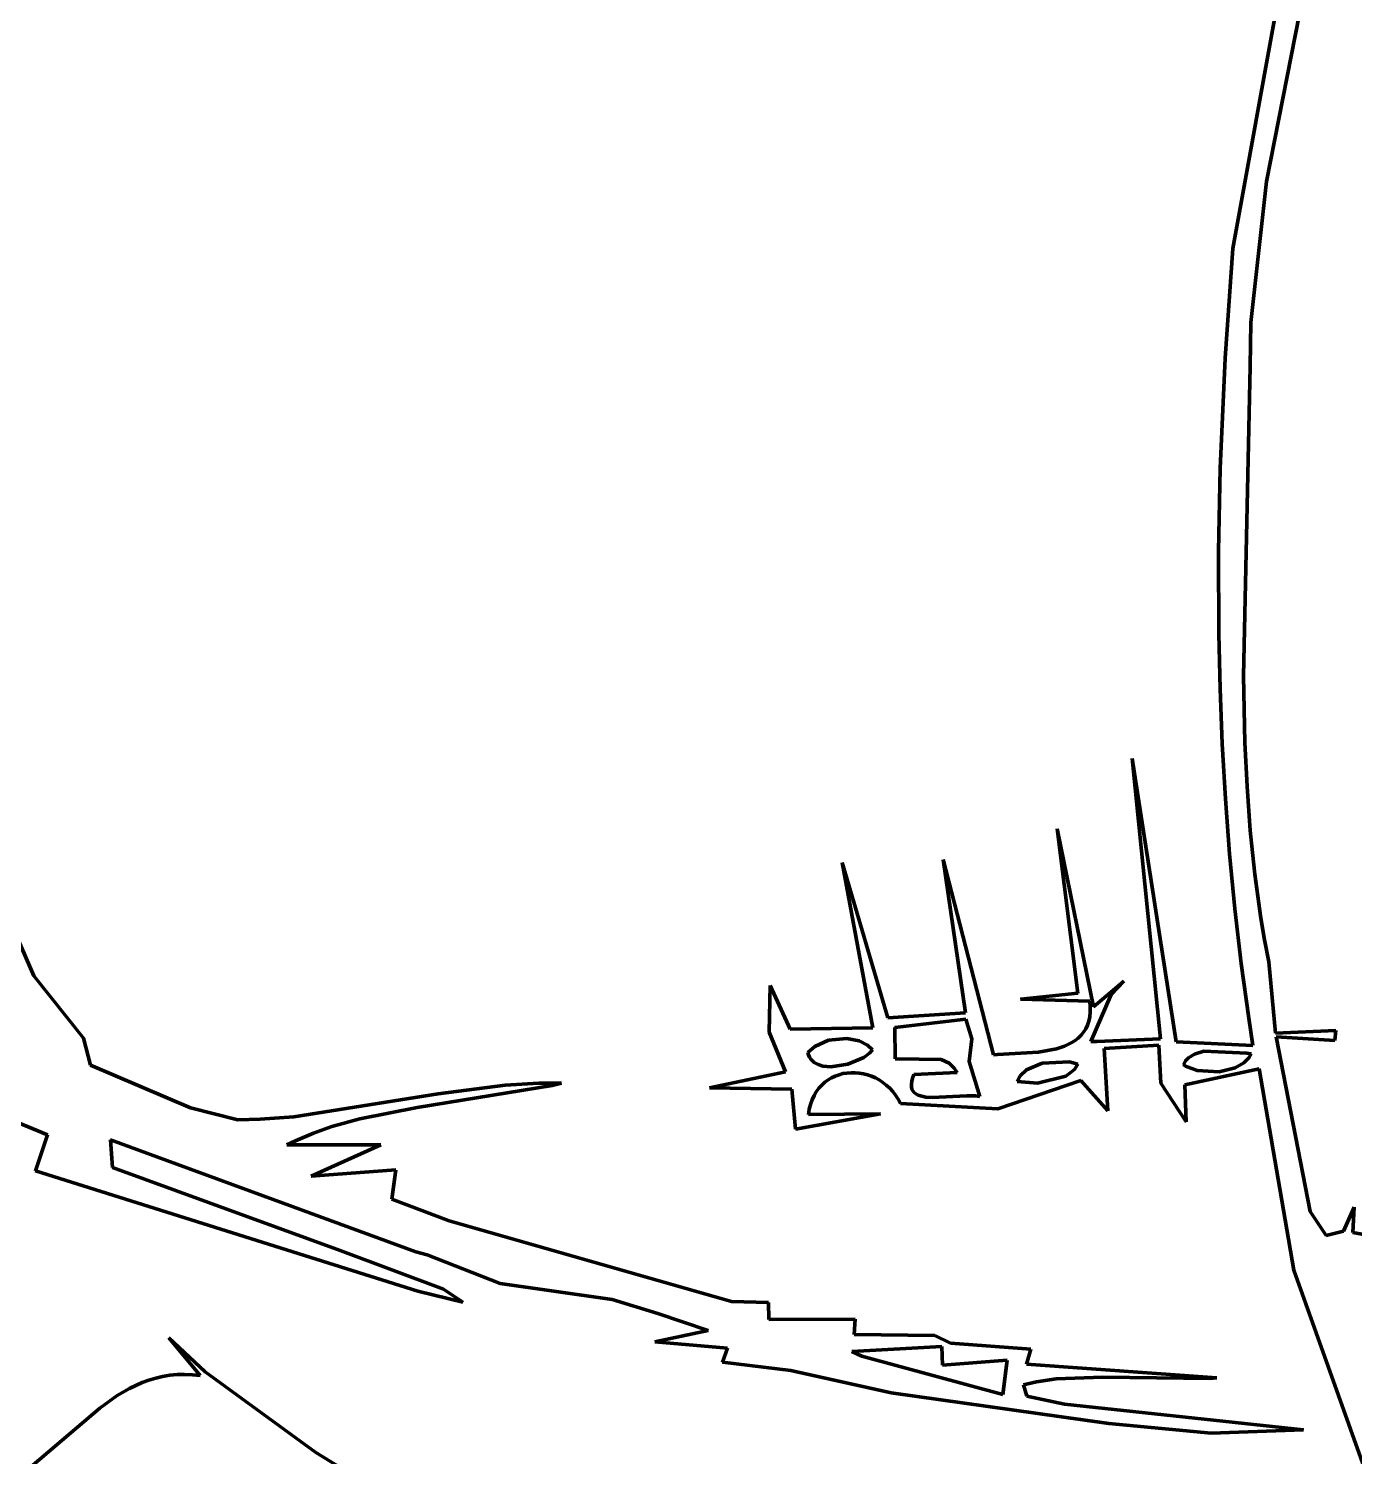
# Model space of a CAD drawing. Header units: millimetres. Extents: x 0 to 11, y 0 to 14.1.
# Drawn here: x 4.606 to 5.872, y 4.459 to 5.822 of the extents above; entities that cross this region are included whole.
import ezdxf

# ---------------------------------------------------------------- set-up
doc = ezdxf.new("R2010")
doc.units = ezdxf.units.MM
doc.layers.add('color#010101ff', color=7, linetype='CONTINUOUS', lineweight=100)
doc.layers.add('color#fefefeff', color=7, linetype='CONTINUOUS', lineweight=100)

msp = doc.modelspace()

# ---------------------------------------------------------------- linework, layer by layer
at = {"layer": 'color#010101ff'}
for p, q in [((5.756, 5.6121), (5.8267, 6.001)), ((5.846, 5.9712), (5.7882, 5.6759)), ((5.7882, 5.6759), (5.7732, 5.5414)), ((5.7486, 5.5072), (5.756, 5.6121)), ((5.7732, 5.5414), (5.7725, 5.4993)), ((5.7439, 5.4021), (5.7486, 5.5072)), ((5.7725, 5.4993), (5.766, 5.2038)), ((5.7424, 5.3232), (5.7439, 5.4021)), ((5.7426, 5.2442), (5.7424, 5.3232)), ((5.7438, 5.1916), (5.7426, 5.2442)), ((5.766, 5.2038), (5.7674, 5.1406)), ((5.7459, 5.1391), (5.7438, 5.1916)), ((4.5129, 5.1444), (4.6115, 4.9176)), ((5.7489, 5.0866), (5.7459, 5.1391)), ((5.7674, 5.1406), (5.7695, 5.0985)), ((5.687, 4.8576), (5.6599, 5.1251)), ((5.6599, 5.1251), (5.702, 4.8549)), ((5.7695, 5.0985), (5.7726, 5.0565)), ((5.7529, 5.0341), (5.7489, 5.0866)), ((5.6081, 4.9013), (5.5883, 5.0581)), ((5.5883, 5.0581), (5.623, 4.8883)), ((5.7726, 5.0565), (5.7747, 5.0356)), ((5.7579, 4.9818), (5.7529, 5.0341)), ((5.7747, 5.0356), (5.777, 5.0147)), ((5.4122, 4.868), (5.3831, 5.0259)), ((5.3831, 5.0259), (5.4265, 4.8777)), ((5.5007, 4.8826), (5.4794, 5.0287)), ((5.4794, 5.0287), (5.5274, 4.8425)), ((5.777, 5.0147), (5.7797, 4.9937)), ((5.7797, 4.9937), (5.7828, 4.9729)), ((5.764, 4.9295), (5.7579, 4.9818)), ((5.7828, 4.9729), (5.7863, 4.952)), ((5.7863, 4.952), (5.7902, 4.9312)), ((5.7711, 4.8774), (5.764, 4.9295)), ((5.7902, 4.9312), (5.7967, 4.8629)), ((4.6115, 4.9176), (4.6588, 4.8584)), ((5.3135, 4.8641), (5.3143, 4.9086)), ((5.3143, 4.9086), (5.3335, 4.8667)), ((5.623, 4.8883), (5.652, 4.9126)), ((5.652, 4.9126), (5.6399, 4.9)), ((5.5534, 4.8955), (5.6081, 4.9013)), ((5.6195, 4.8936), (5.5534, 4.8955)), ((5.6199, 4.8883), (5.6195, 4.8936)), ((5.6399, 4.9), (5.6205, 4.855)), ((5.4265, 4.8777), (5.5007, 4.8826)), ((5.6194, 4.8787), (5.6198, 4.8833)), ((5.6198, 4.8833), (5.6199, 4.8883)), ((5.3335, 4.8667), (5.4122, 4.868)), ((5.5012, 4.8763), (5.4333, 4.8685)), ((5.4333, 4.8685), (5.4335, 4.8385)), ((5.5068, 4.8577), (5.5012, 4.8763)), ((5.6135, 4.8639), (5.6155, 4.8671)), ((5.6155, 4.8671), (5.6171, 4.8707)), ((5.6171, 4.8707), (5.6184, 4.8745)), ((5.6184, 4.8745), (5.6194, 4.8787)), ((5.7751, 4.8514), (5.7711, 4.8774)), ((5.7967, 4.8629), (5.8542, 4.8655)), ((5.8542, 4.8655), (5.8532, 4.8561)), ((4.6588, 4.8584), (4.6655, 4.8324)), ((5.329, 4.826), (5.3135, 4.8641)), ((5.3701, 4.8562), (5.357, 4.8504)), ((5.3875, 4.8581), (5.3701, 4.8562)), ((5.3993, 4.8558), (5.3875, 4.8581)), ((5.4073, 4.8516), (5.3993, 4.8558)), ((5.412, 4.847), (5.4073, 4.8516)), ((5.5044, 4.8359), (5.5068, 4.8577)), ((5.5953, 4.8506), (5.6023, 4.854)), ((5.6023, 4.854), (5.6055, 4.8561)), ((5.6055, 4.8561), (5.6084, 4.8584)), ((5.6084, 4.8584), (5.6111, 4.861)), ((5.6111, 4.861), (5.6135, 4.8639)), ((5.6205, 4.855), (5.6261, 4.8552)), ((5.6261, 4.8552), (5.687, 4.8576)), ((5.702, 4.8549), (5.7751, 4.8514)), ((5.8532, 4.8561), (5.7974, 4.8594)), ((5.7974, 4.8594), (5.8296, 4.6927)), ((5.357, 4.8504), (5.3504, 4.8447)), ((5.3504, 4.8447), (5.351, 4.8423)), ((5.351, 4.8423), (5.352, 4.8402)), ((5.352, 4.8402), (5.3531, 4.8383)), ((5.3531, 4.8383), (5.3546, 4.8366)), ((5.3886, 4.8333), (5.4036, 4.8398)), ((5.4036, 4.8398), (5.4092, 4.844)), ((5.4092, 4.844), (5.412, 4.847)), ((5.4335, 4.8385), (5.4356, 4.8384)), ((5.4356, 4.8384), (5.4777, 4.838)), ((5.4777, 4.838), (5.4852, 4.8343)), ((5.5274, 4.8425), (5.5313, 4.8426)), ((5.5313, 4.8426), (5.5703, 4.8448)), ((5.5703, 4.8448), (5.5875, 4.848)), ((5.5875, 4.848), (5.5953, 4.8506)), ((5.6853, 4.8515), (5.633, 4.8484)), ((5.633, 4.8484), (5.6365, 4.7889)), ((5.6873, 4.8152), (5.6853, 4.8515)), ((5.7137, 4.8396), (5.7108, 4.8365)), ((5.7192, 4.843), (5.7137, 4.8396)), ((5.7282, 4.8457), (5.7192, 4.843)), ((5.7694, 4.8439), (5.7282, 4.8457)), ((5.7665, 4.8346), (5.7713, 4.8395)), ((5.7735, 4.8433), (5.7694, 4.8439)), ((5.7713, 4.8395), (5.7735, 4.8433)), ((4.6655, 4.8324), (4.7611, 4.7919)), ((5.2563, 4.811), (5.329, 4.826)), ((5.3546, 4.8366), (5.3562, 4.8352)), ((5.3562, 4.8352), (5.36, 4.833)), ((5.36, 4.833), (5.3645, 4.8316)), ((5.3645, 4.8316), (5.3721, 4.8308)), ((5.3721, 4.8308), (5.3886, 4.8333)), ((5.3838, 4.8244), (5.3801, 4.8234)), ((5.3876, 4.825), (5.3838, 4.8244)), ((5.3915, 4.8253), (5.3876, 4.825)), ((5.3955, 4.8253), (5.3915, 4.8253)), ((5.3994, 4.825), (5.3955, 4.8253)), ((5.4033, 4.8243), (5.3994, 4.825)), ((5.4929, 4.8254), (5.4516, 4.8237)), ((5.4852, 4.8343), (5.4901, 4.8296)), ((5.4901, 4.8296), (5.4929, 4.8254)), ((5.5146, 4.8027), (5.5044, 4.8359)), ((5.5591, 4.828), (5.553, 4.8223)), ((5.5739, 4.8345), (5.5591, 4.828)), ((5.6, 4.8357), (5.5739, 4.8345)), ((5.5966, 4.8221), (5.6048, 4.8285)), ((5.6081, 4.8335), (5.6, 4.8357)), ((5.6048, 4.8285), (5.6081, 4.8335)), ((5.7108, 4.8365), (5.7087, 4.8327)), ((5.7087, 4.8327), (5.7106, 4.8315)), ((5.7811, 4.8289), (5.71, 4.8137)), ((5.7106, 4.8315), (5.7218, 4.8273)), ((5.7218, 4.8273), (5.743, 4.826)), ((5.743, 4.826), (5.7582, 4.8298)), ((5.7582, 4.8298), (5.7665, 4.8346)), ((5.8141, 4.6369), (5.7811, 4.8289)), ((5.1061, 4.813), (4.9773, 4.7921)), ((4.9976, 4.8051), (5.0614, 4.8133)), ((5.0614, 4.8133), (5.0935, 4.8152)), ((5.0935, 4.8152), (5.1151, 4.8152)), ((5.1151, 4.8152), (5.1061, 4.813)), ((5.3351, 4.8097), (5.2563, 4.811)), ((5.3635, 4.8135), (5.3608, 4.8105)), ((5.3664, 4.8162), (5.3635, 4.8135)), ((5.3696, 4.8185), (5.3664, 4.8162)), ((5.3729, 4.8205), (5.3696, 4.8185)), ((5.3764, 4.8221), (5.3729, 4.8205)), ((5.3801, 4.8234), (5.3764, 4.8221)), ((5.4072, 4.8233), (5.4033, 4.8243)), ((5.411, 4.822), (5.4072, 4.8233)), ((5.4148, 4.8203), (5.411, 4.822)), ((5.4184, 4.8184), (5.4148, 4.8203)), ((5.4219, 4.8161), (5.4184, 4.8184)), ((5.4252, 4.8135), (5.4219, 4.8161)), ((5.4284, 4.8106), (5.4252, 4.8135)), ((5.4494, 4.8171), (5.4491, 4.8143)), ((5.4491, 4.8143), (5.4492, 4.8119)), ((5.4492, 4.8119), (5.4497, 4.8097)), ((5.4503, 4.8202), (5.4494, 4.8171)), ((5.4516, 4.8237), (5.4503, 4.8202)), ((5.611, 4.818), (5.5316, 4.7907)), ((5.553, 4.8223), (5.55, 4.8169)), ((5.55, 4.8169), (5.5696, 4.8154)), ((5.5696, 4.8154), (5.5966, 4.8221)), ((5.6365, 4.7889), (5.611, 4.818)), ((5.7115, 4.7783), (5.6873, 4.8152)), ((5.71, 4.8137), (5.7115, 4.7783)), ((4.6244, 4.7659), (4.5396, 4.801)), ((4.8598, 4.7833), (4.9976, 4.8051)), ((5.3386, 4.7713), (5.3351, 4.8097)), ((5.3543, 4.7995), (5.3528, 4.7951)), ((5.3562, 4.8035), (5.3543, 4.7995)), ((5.3583, 4.8072), (5.3562, 4.8035)), ((5.3608, 4.8105), (5.3583, 4.8072)), ((5.4313, 4.8074), (5.4284, 4.8106)), ((5.434, 4.8039), (5.4313, 4.8074)), ((5.4364, 4.8), (5.434, 4.8039)), ((5.4386, 4.7959), (5.4364, 4.8)), ((5.4497, 4.8097), (5.4506, 4.8079)), ((5.4506, 4.8079), (5.4519, 4.8063)), ((5.4519, 4.8063), (5.4535, 4.805)), ((5.4535, 4.805), (5.4555, 4.804)), ((5.4555, 4.804), (5.4577, 4.8031)), ((5.4577, 4.8031), (5.4628, 4.802)), ((5.4628, 4.802), (5.4688, 4.8015)), ((5.4688, 4.8015), (5.5019, 4.8032)), ((5.5019, 4.8032), (5.5102, 4.8033)), ((5.5102, 4.8033), (5.5146, 4.8027)), ((4.7611, 4.7919), (4.8062, 4.7804)), ((4.9773, 4.7921), (4.9226, 4.7813)), ((5.4195, 4.7859), (5.3386, 4.7713)), ((5.3516, 4.7904), (5.3508, 4.7853)), ((5.3508, 4.7853), (5.4195, 4.7859)), ((5.3528, 4.7951), (5.3516, 4.7904)), ((5.5316, 4.7907), (5.4386, 4.7959)), ((4.8062, 4.7804), (4.8277, 4.7809)), ((4.8277, 4.7809), (4.8598, 4.7833)), ((4.8959, 4.7738), (4.8784, 4.7676)), ((4.9226, 4.7813), (4.8959, 4.7738)), ((4.613, 4.7316), (4.6244, 4.7659)), ((4.9761, 4.6544), (4.6848, 4.7611)), ((4.6848, 4.7611), (4.6866, 4.7348)), ((4.8613, 4.7604), (4.8529, 4.7564)), ((4.8529, 4.7564), (4.9427, 4.7564)), ((4.8784, 4.7676), (4.8613, 4.7604)), ((4.9427, 4.7564), (4.8763, 4.7264)), ((4.978, 4.6169), (4.613, 4.7316)), ((4.6866, 4.7348), (4.904, 4.6556)), ((4.8763, 4.7264), (4.957, 4.7325)), ((4.957, 4.7325), (4.9531, 4.7046)), ((4.9531, 4.7046), (5.0078, 4.6839)), ((5.8296, 4.6927), (5.8449, 4.6698)), ((5.8617, 4.6741), (5.8719, 4.6969)), ((5.8719, 4.6969), (5.8705, 4.6729)), ((5.0078, 4.6839), (5.2773, 4.6068)), ((5.8449, 4.6698), (5.8617, 4.6741)), ((5.8705, 4.6729), (5.9013, 4.667)), ((4.904, 4.6556), (5.0026, 4.6188)), ((4.9868, 4.6515), (4.9761, 4.6544)), ((5.0567, 4.624), (4.9868, 4.6515)), ((5.8995, 4.398), (5.8141, 4.6369)), ((5.1634, 4.6087), (5.0567, 4.624)), ((5.0209, 4.6064), (4.978, 4.6169)), ((5.0026, 4.6188), (5.0209, 4.6064)), ((5.207, 4.5956), (5.1634, 4.6087)), ((5.2773, 4.6068), (5.3126, 4.606)), ((5.2551, 4.5794), (5.207, 4.5956)), ((5.3126, 4.606), (5.313, 4.5898)), ((5.2044, 4.5685), (5.2551, 4.5794)), ((5.313, 4.5898), (5.3955, 4.5901)), ((5.3955, 4.5901), (5.3946, 4.5754)), ((4.7704, 4.5363), (4.7403, 4.5723)), ((4.7403, 4.5723), (4.775, 4.5398)), ((5.2735, 4.5625), (5.2044, 4.5685)), ((5.3946, 4.5754), (5.4716, 4.5744)), ((5.4716, 4.5744), (5.4863, 4.5672)), ((5.4863, 4.5672), (5.563, 4.5614)), ((5.2689, 4.549), (5.2735, 4.5625)), ((5.4781, 4.564), (5.3923, 4.5593)), ((5.3923, 4.5593), (5.4017, 4.5549)), ((5.4017, 4.5549), (5.5365, 4.5182)), ((5.4788, 4.5462), (5.4781, 4.564)), ((5.563, 4.5614), (5.5589, 4.547)), ((4.775, 4.5398), (4.8806, 4.4628)), ((5.3339, 4.5411), (5.2689, 4.549)), ((5.4297, 4.5198), (5.3339, 4.5411)), ((5.5404, 4.5511), (5.4788, 4.5462)), ((5.5365, 4.5182), (5.5404, 4.5511)), ((5.5589, 4.547), (5.7407, 4.5342)), ((4.7029, 4.524), (4.7089, 4.5269)), ((4.7089, 4.5269), (4.715, 4.5296)), ((4.715, 4.5296), (4.7213, 4.5319)), ((4.7213, 4.5319), (4.7278, 4.5339)), ((4.7278, 4.5339), (4.7344, 4.5354)), ((4.7344, 4.5354), (4.7412, 4.5366)), ((4.7412, 4.5366), (4.7482, 4.5372)), ((4.7482, 4.5372), (4.7554, 4.5374)), ((4.7554, 4.5374), (4.7628, 4.5371)), ((4.7628, 4.5371), (4.7704, 4.5363)), ((5.5685, 4.5303), (5.556, 4.5273)), ((5.556, 4.5273), (5.5592, 4.5166)), ((5.5873, 4.5332), (5.5685, 4.5303)), ((5.6318, 4.5348), (5.5873, 4.5332)), ((5.7344, 4.5335), (5.6318, 4.5348)), ((5.7407, 4.5342), (5.7344, 4.5335)), ((4.6744, 4.5052), (4.6912, 4.5171)), ((4.6912, 4.5171), (4.7029, 4.524)), ((5.6377, 4.4904), (5.4297, 4.5198)), ((5.5592, 4.5166), (5.5953, 4.5091)), ((4.6105, 4.4508), (4.6744, 4.5052)), ((5.5953, 4.5091), (5.8233, 4.4843)), ((5.7353, 4.4814), (5.6377, 4.4904)), ((5.8233, 4.4843), (5.7353, 4.4814)), ((4.8806, 4.4628), (4.9432, 4.4245))]:
    msp.add_line(p, q, dxfattribs=at)
at = {"layer": 'color#fefefeff'}
for p, q in [((5.8267, 6.001), (5.756, 5.6121)), ((5.7882, 5.6759), (5.846, 5.9712)), ((5.7732, 5.5414), (5.7882, 5.6759)), ((5.756, 5.6121), (5.7486, 5.5072)), ((5.7725, 5.4993), (5.7732, 5.5414)), ((5.7486, 5.5072), (5.7439, 5.4021)), ((5.766, 5.2038), (5.7725, 5.4993)), ((5.7439, 5.4021), (5.7424, 5.3232)), ((5.7424, 5.3232), (5.7426, 5.2442)), ((5.7426, 5.2442), (5.7438, 5.1916)), ((5.7674, 5.1406), (5.766, 5.2038)), ((5.7438, 5.1916), (5.7459, 5.1391)), ((4.6115, 4.9176), (4.5129, 5.1444)), ((5.7459, 5.1391), (5.7489, 5.0866)), ((5.7695, 5.0985), (5.7674, 5.1406)), ((5.702, 4.8549), (5.6599, 5.1251)), ((5.6599, 5.1251), (5.687, 4.8576)), ((5.7726, 5.0565), (5.7695, 5.0985)), ((5.7489, 5.0866), (5.7529, 5.0341)), ((5.623, 4.8883), (5.5883, 5.0581)), ((5.5883, 5.0581), (5.6081, 4.9013)), ((5.7747, 5.0356), (5.7726, 5.0565)), ((5.7529, 5.0341), (5.7579, 4.9818)), ((5.777, 5.0147), (5.7747, 5.0356)), ((5.4265, 4.8777), (5.3831, 5.0259)), ((5.3831, 5.0259), (5.4122, 4.868)), ((5.5274, 4.8425), (5.4794, 5.0287)), ((5.4794, 5.0287), (5.5007, 4.8826)), ((5.7797, 4.9937), (5.777, 5.0147)), ((5.7828, 4.9729), (5.7797, 4.9937)), ((5.7579, 4.9818), (5.764, 4.9295)), ((5.7863, 4.952), (5.7828, 4.9729)), ((5.7902, 4.9312), (5.7863, 4.952)), ((5.764, 4.9295), (5.7711, 4.8774)), ((5.7967, 4.8629), (5.7902, 4.9312)), ((4.6588, 4.8584), (4.6115, 4.9176)), ((5.3143, 4.9086), (5.3135, 4.8641)), ((5.3335, 4.8667), (5.3143, 4.9086)), ((5.652, 4.9126), (5.623, 4.8883)), ((5.6399, 4.9), (5.652, 4.9126)), ((5.6081, 4.9013), (5.5534, 4.8955)), ((5.5534, 4.8955), (5.6195, 4.8936)), ((5.6195, 4.8936), (5.6199, 4.8883)), ((5.6205, 4.855), (5.6399, 4.9)), ((5.5007, 4.8826), (5.4265, 4.8777)), ((5.6198, 4.8833), (5.6194, 4.8787)), ((5.6199, 4.8883), (5.6198, 4.8833)), ((5.4122, 4.868), (5.3335, 4.8667)), ((5.4333, 4.8685), (5.5012, 4.8763)), ((5.4335, 4.8385), (5.4333, 4.8685)), ((5.5012, 4.8763), (5.5068, 4.8577)), ((5.6155, 4.8671), (5.6135, 4.8639)), ((5.6171, 4.8707), (5.6155, 4.8671)), ((5.6184, 4.8745), (5.6171, 4.8707)), ((5.6194, 4.8787), (5.6184, 4.8745)), ((5.7711, 4.8774), (5.7751, 4.8514)), ((5.8542, 4.8655), (5.7967, 4.8629)), ((5.8532, 4.8561), (5.8542, 4.8655)), ((4.6655, 4.8324), (4.6588, 4.8584)), ((5.3135, 4.8641), (5.329, 4.826)), ((5.357, 4.8504), (5.3701, 4.8562)), ((5.3701, 4.8562), (5.3875, 4.8581)), ((5.3875, 4.8581), (5.3993, 4.8558)), ((5.3993, 4.8558), (5.4073, 4.8516)), ((5.4073, 4.8516), (5.412, 4.847)), ((5.5068, 4.8577), (5.5044, 4.8359)), ((5.6023, 4.854), (5.5953, 4.8506)), ((5.6055, 4.8561), (5.6023, 4.854)), ((5.6084, 4.8584), (5.6055, 4.8561)), ((5.6111, 4.861), (5.6084, 4.8584)), ((5.6135, 4.8639), (5.6111, 4.861)), ((5.6261, 4.8552), (5.6205, 4.855)), ((5.687, 4.8576), (5.6261, 4.8552)), ((5.7751, 4.8514), (5.702, 4.8549)), ((5.8296, 4.6927), (5.7974, 4.8594)), ((5.7974, 4.8594), (5.8532, 4.8561)), ((5.3504, 4.8447), (5.357, 4.8504)), ((5.351, 4.8423), (5.3504, 4.8447)), ((5.352, 4.8402), (5.351, 4.8423)), ((5.3531, 4.8383), (5.352, 4.8402)), ((5.3546, 4.8366), (5.3531, 4.8383)), ((5.4036, 4.8398), (5.3886, 4.8333)), ((5.4092, 4.844), (5.4036, 4.8398)), ((5.412, 4.847), (5.4092, 4.844)), ((5.4356, 4.8384), (5.4335, 4.8385)), ((5.4777, 4.838), (5.4356, 4.8384)), ((5.4852, 4.8343), (5.4777, 4.838)), ((5.5313, 4.8426), (5.5274, 4.8425)), ((5.5703, 4.8448), (5.5313, 4.8426)), ((5.5875, 4.848), (5.5703, 4.8448)), ((5.5953, 4.8506), (5.5875, 4.848)), ((5.633, 4.8484), (5.6853, 4.8515)), ((5.6365, 4.7889), (5.633, 4.8484)), ((5.6853, 4.8515), (5.6873, 4.8152)), ((5.7108, 4.8365), (5.7137, 4.8396)), ((5.7137, 4.8396), (5.7192, 4.843)), ((5.7192, 4.843), (5.7282, 4.8457)), ((5.7282, 4.8457), (5.7694, 4.8439)), ((5.7713, 4.8395), (5.7665, 4.8346)), ((5.7694, 4.8439), (5.7735, 4.8433)), ((5.7735, 4.8433), (5.7713, 4.8395)), ((4.7611, 4.7919), (4.6655, 4.8324)), ((5.329, 4.826), (5.2563, 4.811)), ((5.3562, 4.8352), (5.3546, 4.8366)), ((5.36, 4.833), (5.3562, 4.8352)), ((5.3645, 4.8316), (5.36, 4.833)), ((5.3721, 4.8308), (5.3645, 4.8316)), ((5.3886, 4.8333), (5.3721, 4.8308)), ((5.3801, 4.8234), (5.3838, 4.8244)), ((5.3838, 4.8244), (5.3876, 4.825)), ((5.3876, 4.825), (5.3915, 4.8253)), ((5.3915, 4.8253), (5.3955, 4.8253)), ((5.3955, 4.8253), (5.3994, 4.825)), ((5.3994, 4.825), (5.4033, 4.8243)), ((5.4516, 4.8237), (5.4929, 4.8254)), ((5.4901, 4.8296), (5.4852, 4.8343)), ((5.4929, 4.8254), (5.4901, 4.8296)), ((5.5044, 4.8359), (5.5146, 4.8027)), ((5.553, 4.8223), (5.5591, 4.828)), ((5.5591, 4.828), (5.5739, 4.8345)), ((5.5739, 4.8345), (5.6, 4.8357)), ((5.6048, 4.8285), (5.5966, 4.8221)), ((5.6, 4.8357), (5.6081, 4.8335)), ((5.6081, 4.8335), (5.6048, 4.8285)), ((5.7087, 4.8327), (5.7108, 4.8365)), ((5.7106, 4.8315), (5.7087, 4.8327)), ((5.71, 4.8137), (5.7811, 4.8289)), ((5.7218, 4.8273), (5.7106, 4.8315)), ((5.743, 4.826), (5.7218, 4.8273)), ((5.7582, 4.8298), (5.743, 4.826)), ((5.7665, 4.8346), (5.7582, 4.8298)), ((5.7811, 4.8289), (5.8141, 4.6369)), ((4.9773, 4.7921), (5.1061, 4.813)), ((5.0614, 4.8133), (4.9976, 4.8051)), ((5.0935, 4.8152), (5.0614, 4.8133)), ((5.1151, 4.8152), (5.0935, 4.8152)), ((5.1061, 4.813), (5.1151, 4.8152)), ((5.2563, 4.811), (5.3351, 4.8097)), ((5.3608, 4.8105), (5.3635, 4.8135)), ((5.3635, 4.8135), (5.3664, 4.8162)), ((5.3664, 4.8162), (5.3696, 4.8185)), ((5.3696, 4.8185), (5.3729, 4.8205)), ((5.3729, 4.8205), (5.3764, 4.8221)), ((5.3764, 4.8221), (5.3801, 4.8234)), ((5.4033, 4.8243), (5.4072, 4.8233)), ((5.4072, 4.8233), (5.411, 4.822)), ((5.411, 4.822), (5.4148, 4.8203)), ((5.4148, 4.8203), (5.4184, 4.8184)), ((5.4184, 4.8184), (5.4219, 4.8161)), ((5.4219, 4.8161), (5.4252, 4.8135)), ((5.4252, 4.8135), (5.4284, 4.8106)), ((5.4491, 4.8143), (5.4494, 4.8171)), ((5.4492, 4.8119), (5.4491, 4.8143)), ((5.4497, 4.8097), (5.4492, 4.8119)), ((5.4494, 4.8171), (5.4503, 4.8202)), ((5.4503, 4.8202), (5.4516, 4.8237)), ((5.5316, 4.7907), (5.611, 4.818)), ((5.55, 4.8169), (5.553, 4.8223)), ((5.5696, 4.8154), (5.55, 4.8169)), ((5.5966, 4.8221), (5.5696, 4.8154)), ((5.611, 4.818), (5.6365, 4.7889)), ((5.6873, 4.8152), (5.7115, 4.7783)), ((5.7115, 4.7783), (5.71, 4.8137)), ((4.5396, 4.801), (4.6244, 4.7659)), ((4.9976, 4.8051), (4.8598, 4.7833)), ((5.3351, 4.8097), (5.3386, 4.7713)), ((5.3528, 4.7951), (5.3543, 4.7995)), ((5.3543, 4.7995), (5.3562, 4.8035)), ((5.3562, 4.8035), (5.3583, 4.8072)), ((5.3583, 4.8072), (5.3608, 4.8105)), ((5.4284, 4.8106), (5.4313, 4.8074)), ((5.4313, 4.8074), (5.434, 4.8039)), ((5.434, 4.8039), (5.4364, 4.8)), ((5.4364, 4.8), (5.4386, 4.7959)), ((5.4506, 4.8079), (5.4497, 4.8097)), ((5.4519, 4.8063), (5.4506, 4.8079)), ((5.4535, 4.805), (5.4519, 4.8063)), ((5.4555, 4.804), (5.4535, 4.805)), ((5.4577, 4.8031), (5.4555, 4.804)), ((5.4628, 4.802), (5.4577, 4.8031)), ((5.4688, 4.8015), (5.4628, 4.802)), ((5.5019, 4.8032), (5.4688, 4.8015)), ((5.5102, 4.8033), (5.5019, 4.8032)), ((5.5146, 4.8027), (5.5102, 4.8033)), ((4.8062, 4.7804), (4.7611, 4.7919)), ((4.9226, 4.7813), (4.9773, 4.7921)), ((5.3386, 4.7713), (5.4195, 4.7859)), ((5.3508, 4.7853), (5.3516, 4.7904)), ((5.4195, 4.7859), (5.3508, 4.7853)), ((5.3516, 4.7904), (5.3528, 4.7951)), ((5.4386, 4.7959), (5.5316, 4.7907)), ((4.8277, 4.7809), (4.8062, 4.7804)), ((4.8598, 4.7833), (4.8277, 4.7809)), ((4.8784, 4.7676), (4.8959, 4.7738)), ((4.8959, 4.7738), (4.9226, 4.7813)), ((4.6244, 4.7659), (4.613, 4.7316)), ((4.6866, 4.7348), (4.6848, 4.7611)), ((4.6848, 4.7611), (4.9761, 4.6544)), ((4.8529, 4.7564), (4.8613, 4.7604)), ((4.9427, 4.7564), (4.8529, 4.7564)), ((4.8613, 4.7604), (4.8784, 4.7676)), ((4.8763, 4.7264), (4.9427, 4.7564)), ((4.613, 4.7316), (4.978, 4.6169)), ((4.904, 4.6556), (4.6866, 4.7348)), ((4.957, 4.7325), (4.8763, 4.7264)), ((4.9531, 4.7046), (4.957, 4.7325)), ((5.0078, 4.6839), (4.9531, 4.7046)), ((5.8449, 4.6698), (5.8296, 4.6927)), ((5.8719, 4.6969), (5.8617, 4.6741)), ((5.8705, 4.6729), (5.8719, 4.6969)), ((5.2773, 4.6068), (5.0078, 4.6839)), ((5.8617, 4.6741), (5.8449, 4.6698)), ((5.9013, 4.667), (5.8705, 4.6729)), ((5.0026, 4.6188), (4.904, 4.6556)), ((4.9761, 4.6544), (4.9868, 4.6515)), ((4.9868, 4.6515), (5.0567, 4.624)), ((5.8141, 4.6369), (5.8995, 4.398)), ((5.0567, 4.624), (5.1634, 4.6087)), ((4.978, 4.6169), (5.0209, 4.6064)), ((5.0209, 4.6064), (5.0026, 4.6188)), ((5.1634, 4.6087), (5.207, 4.5956)), ((5.3126, 4.606), (5.2773, 4.6068)), ((5.207, 4.5956), (5.2551, 4.5794)), ((5.313, 4.5898), (5.3126, 4.606)), ((5.2551, 4.5794), (5.2044, 4.5685)), ((5.3955, 4.5901), (5.313, 4.5898)), ((5.3946, 4.5754), (5.3955, 4.5901)), ((4.775, 4.5398), (4.7403, 4.5723)), ((4.7403, 4.5723), (4.7704, 4.5363)), ((5.2044, 4.5685), (5.2735, 4.5625)), ((5.4716, 4.5744), (5.3946, 4.5754)), ((5.4863, 4.5672), (5.4716, 4.5744)), ((5.563, 4.5614), (5.4863, 4.5672)), ((5.2735, 4.5625), (5.2689, 4.549)), ((5.3923, 4.5593), (5.4781, 4.564)), ((5.4017, 4.5549), (5.3923, 4.5593)), ((5.5365, 4.5182), (5.4017, 4.5549)), ((5.4781, 4.564), (5.4788, 4.5462)), ((5.5589, 4.547), (5.563, 4.5614)), ((4.8806, 4.4628), (4.775, 4.5398)), ((5.2689, 4.549), (5.3339, 4.5411)), ((5.3339, 4.5411), (5.4297, 4.5198)), ((5.4788, 4.5462), (5.5404, 4.5511)), ((5.5404, 4.5511), (5.5365, 4.5182)), ((5.7407, 4.5342), (5.5589, 4.547)), ((4.7089, 4.5269), (4.7029, 4.524)), ((4.715, 4.5296), (4.7089, 4.5269)), ((4.7213, 4.5319), (4.715, 4.5296)), ((4.7278, 4.5339), (4.7213, 4.5319)), ((4.7344, 4.5354), (4.7278, 4.5339)), ((4.7412, 4.5366), (4.7344, 4.5354)), ((4.7482, 4.5372), (4.7412, 4.5366)), ((4.7554, 4.5374), (4.7482, 4.5372)), ((4.7628, 4.5371), (4.7554, 4.5374)), ((4.7704, 4.5363), (4.7628, 4.5371)), ((5.556, 4.5273), (5.5685, 4.5303)), ((5.5592, 4.5166), (5.556, 4.5273)), ((5.5685, 4.5303), (5.5873, 4.5332)), ((5.5873, 4.5332), (5.6318, 4.5348)), ((5.6318, 4.5348), (5.7344, 4.5335)), ((5.7344, 4.5335), (5.7407, 4.5342)), ((4.6912, 4.5171), (4.6744, 4.5052)), ((4.7029, 4.524), (4.6912, 4.5171)), ((5.4297, 4.5198), (5.6377, 4.4904)), ((5.5953, 4.5091), (5.5592, 4.5166)), ((4.6744, 4.5052), (4.6105, 4.4508)), ((5.8233, 4.4843), (5.5953, 4.5091)), ((5.6377, 4.4904), (5.7353, 4.4814)), ((5.7353, 4.4814), (5.8233, 4.4843)), ((4.9432, 4.4245), (4.8806, 4.4628))]:
    msp.add_line(p, q, dxfattribs=at)

doc.saveas('drawing.dxf')
